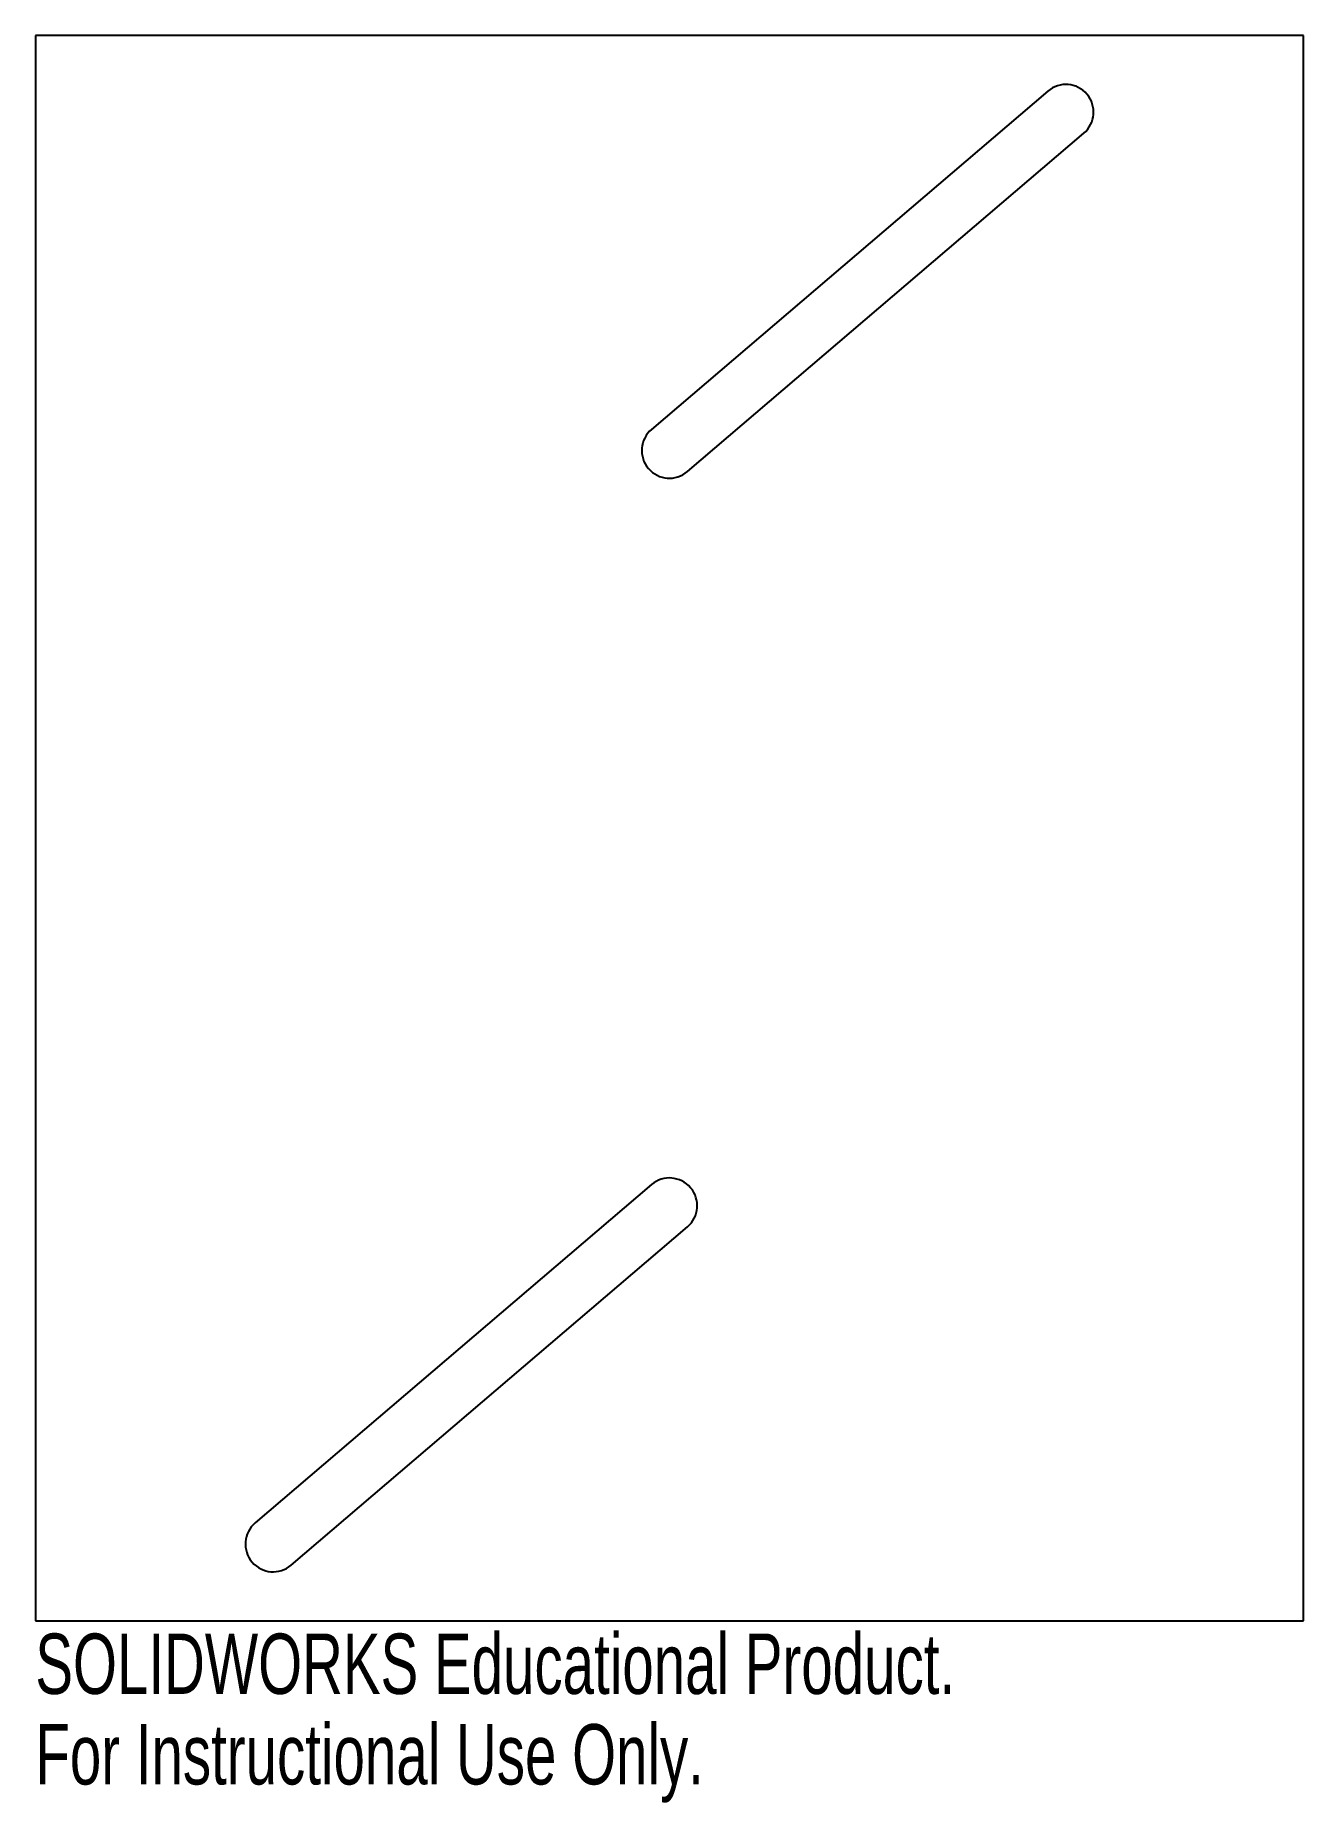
# Model space of a CAD drawing. Header units: inches. Extents: x -2 to 2, y -3.07 to 2.5.
import ezdxf

# ---------------------------------------------------------------- set-up
doc = ezdxf.new("R2010")
doc.units = ezdxf.units.IN
doc.header["$MEASUREMENT"] = 0
doc.styles.add('SLDTEXTSTYLE0', font='TXT', dxfattribs={"width": 0.7})

msp = doc.modelspace()

# ---------------------------------------------------------------- linework, layer by layer
at = {"color": 7, "linetype": 'Continuous', "lineweight": 25}
for p, q in [((-2, 2.5), (-2, -2.5)), ((2, 2.5), (-2, 2.5)), ((2, -2.5), (2, 2.5)), ((1.1932, 2.3243), (-0.0568, 1.2575)), ((0.0568, 1.1243), (1.3068, 2.1911)), ((-0.0568, -1.1243), (-1.3068, -2.1911)), ((-1.1932, -2.3243), (0.0568, -1.2575)), ((-2, -2.5), (2, -2.5))]:
    msp.add_line(p, q, dxfattribs=at)
for centre, start, end in [((1.25, 2.2577), 310.4788, 130.4788), ((0, 1.1909), 130.4788, 310.4788), ((0, -1.1909), 310.4788, 130.4788), ((-1.25, -2.2577), 130.4788, 310.4788)]:
    msp.add_arc(centre, 0.0875, start, end, dxfattribs=at)

# ---------------------------------------------------------------- texts
at = {"color": 7, "linetype": 'Continuous', "char_height": 0.1903, "attachment_point": 1, "style": 'SLDTEXTSTYLE0'}
for s, insert in [('SOLIDWORKS Educational Product.', (-2, -2.5401)), ('For Instructional Use Only.', (-2, -2.8256))]:
    msp.add_mtext(s, dxfattribs=dict(at, insert=insert))

doc.saveas('drawing.dxf')
